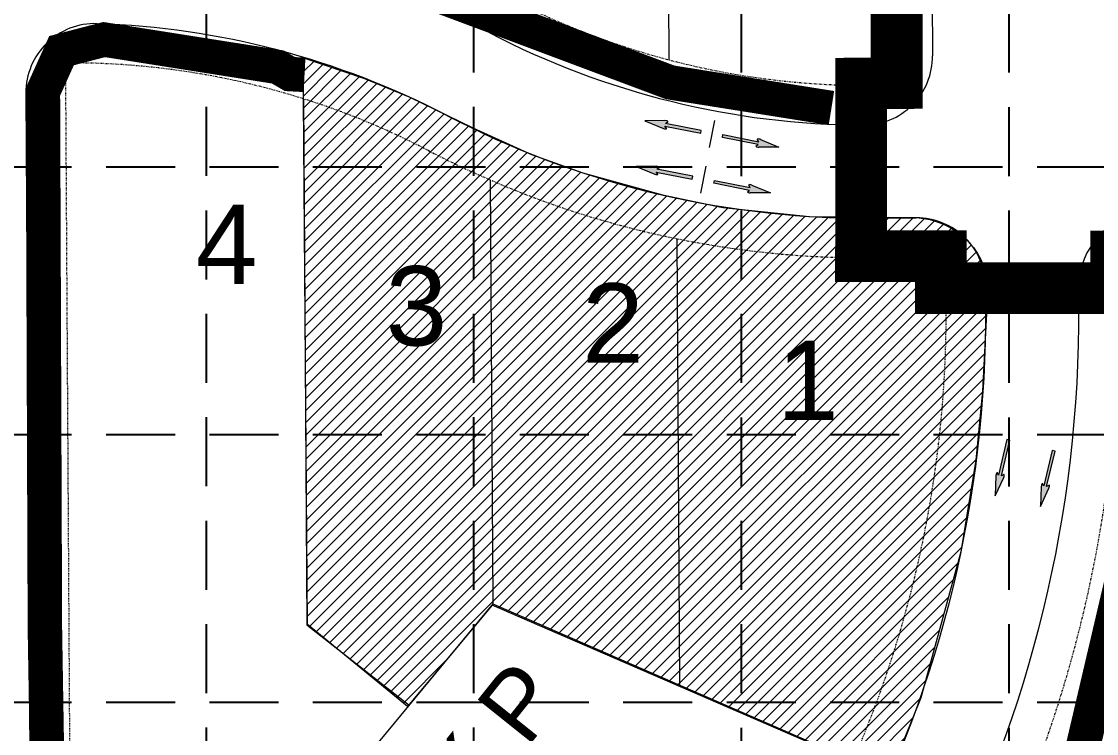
# Model space of a CAD drawing. Extents: x 218174 to 221286, y 216036 to 221010.
# Drawn here: x 219521 to 219832.8, y 220376 to 220582.5 of the extents above; entities that cross this region are included whole.
import ezdxf
from ezdxf.enums import TextEntityAlignment as Align

# ---------------------------------------------------------------- set-up
doc = ezdxf.new("R2010")
doc.units = 0
doc.header["$MEASUREMENT"] = 0
doc.linetypes.add('DASHED', pattern=[0.75, 0.5, -0.25])
doc.linetypes.add('DIVIDE', pattern=[1.25, 0.5, -0.25, 0, -0.25, 0, -0.25])
doc.layers.get('0').update_dxf_attribs({"lineweight": 0})
for name, color, linetype, lineweight in [('1 ARROWS', 7, 'Continuous', 0), ('1 BLOCK NUMBERS', 7, 'Continuous', 0), ('1 CURB LINE', 7, 'Continuous', 0), ('1 LOT NUMBERS', 7, 'Continuous', 0), ('1 PHASE LINES', 7, 'Continuous', 0), ('25', 7, 'Continuous', 0), ('PH.1-27', 7, 'Continuous', 0), ('PH.3-27', 7, 'Continuous', 0), ('PH.3-29', 7, 'Continuous', 0)]:
    doc.layers.add(name, color=color, linetype=linetype, lineweight=lineweight)
for name, color, linetype in [('1 EROSION BLANKETS', 84, 'Continuous'), ('1 LIMITS OF DISTURBANCE', 1, 'DASHED'), ('1 SODDED LOT', 2, 'Continuous'), ('GRID', 251, 'DASHED')]:
    doc.layers.add(name, color=color, linetype=linetype)
doc.styles.get("Standard").update_dxf_attribs({"font": 'ARIAL.TTF'})
pattern_1 = [(50, (0, 0), (5.738081460806028, -0.5020170798607609), [0.6000000000000001, -6.600000000000001]), (355, (0, 0), (-1.110010668904, 6.017537069600095), [0.48, -5.28]), (100.4514, (0.4781734400000001, -0.04183472), (4.628075053712172, 5.515516336487629), [0.50992152, -5.609136896]), (46.1842, (0, 1.6), (8.537928389005156, -1.324152114632145), [0.9, -9.9]), (96.6356, (0.71149396, 1.489653544), (7.477301644389627, 7.792942967203534), [0.764882304, -8.413704000000001]), (351.1842, (0, 1.6), (7.477295561069018, 7.792948807402597), [0.7200000000000001, -7.920000000000001]), (21, (0.8, 1.2), (4.775256416947694, -3.220951125322711), [0.6000000000000001, -6.600000000000001]), (326.0000000000001, (0.8, 1.2), (1.946522655372654, 5.801200360374825), [0.48, -5.28]), (71.4514, (1.197937864, 0.9315871520000001), (6.72178102865192, 2.580243973679619), [0.50992152, -5.609136896]), (37.50000000000001, (0, 0), (0.097278842538325, 2.663150830650492), [0, -5.216, 0, -5.36, 0, -5.300000000000001]), (7.499999999999999, (0, 0), (2.104556299537189, 3.155293695058882), [0, -3.056, 0, -5.096, 0, -2.02]), (-32.5, (-1.784, 0), (4.270579489379273, -0.1804389738750384), [0, -2, 0, -6.24, 0, -8.28]), (-42.5, (-2.584, 0), (4.66548935473909, 0.8008398586585411), [0, -2.6, 0, -4.144, 0, -5.88])]
pattern_2 = [(45, (0, 0), (-1.767766952966369, 1.767766952966369), [])]

msp = doc.modelspace()

# ---------------------------------------------------------------- hatches: boundary and pattern name
at = {"linetype": 'Continuous', "lineweight": 0}
h = msp.add_hatch(dxfattribs=at)
h.set_pattern_fill('AR-CONC', scale=0.8, style=0)
h.set_pattern_definition(pattern_1)
h.paths.add_polyline_path([(219780.4927, 220519.0492), (219786.0139, 220519.0492), (219786.0139, 220515.0832), (219780.4927, 220515.0832)])
h.dxf.unprotected_set("ltscale", 0)
h = msp.add_hatch(dxfattribs=at)
h.set_pattern_fill('AR-CONC', scale=0.8, style=0)
h.set_pattern_definition(pattern_1)
h.paths.add_polyline_path([(219790.1394, 220505.6076), (219794.1064, 220505.6076), (219794.1064, 220511.0568), (219790.1394, 220511.0568)])
h.dxf.unprotected_set("ltscale", 0)
at = {"layer": '1 ARROWS', "linetype": 'Continuous', "lineweight": 0}
h = msp.add_hatch(color=256, dxfattribs=at)
edge = h.paths.add_edge_path()
edge.add_line((219708.0403172705, 220551.5172516778), (219707.606826004, 220552.111966192))
edge.add_line((219707.606826004, 220552.111966192), (219717.9954121515, 220550.0874671466))
edge.add_line((219717.9954121515, 220550.0874671466), (219718.1611879561, 220550.9313382421))
edge.add_line((219718.1611879561, 220550.9313382421), (219707.7726018087, 220552.9558372874))
edge.add_line((219707.7726018087, 220552.9558372874), (219708.4275239593, 220553.4468006422))
edge.add_line((219708.4275239593, 220553.4468006422), (219708.42943866, 220553.4481336847))
edge.add_ellipse((219707.9049344545, 220553.5911321399), major_axis=(-0.5496640310149554, 0.1070954742987124), ratio=0.2857142857135193, start_angle=165.5032805605332, end_angle=305.8315277750298)
edge.add_line((219707.6079666464, 220553.7811507079), (219707.6081870108, 220553.7789677846))
edge.add_line((219707.6081870108, 220553.7789677846), (219701.7586110916, 220553.7173921424))
edge.add_line((219701.7586110916, 220553.7173921424), (219707.1695988773, 220551.5048611992))
edge.add_ellipse((219707.50710495, 220551.5740053605), major_axis=(-0.5496640310390204, 0.1070954743229888), ratio=0.2857142856732319, start_angle=55.27306667047755, end_angle=197.1826722290953)
edge.add_line((219708.0412756813, 220551.5180844476), (219708.0403172705, 220551.5172516778))
edge.add_line((219708.0403172705, 220551.5172516778), (219708.0403172705, 220551.5172516778))
edge.add_line((219708.0403172705, 220551.5172516778), (219708.0403172705, 220551.5172516778))
h = msp.add_hatch(color=256, dxfattribs=at)
edge = h.paths.add_edge_path()
edge.add_line((219734.0315470096, 220546.4113568942), (219734.6578008396, 220546.7978878397))
edge.add_line((219734.6578008396, 220546.7978878397), (219724.2753830942, 220548.8537867398))
edge.add_line((219724.2753830942, 220548.8537867398), (219724.4411588988, 220549.6976578352))
edge.add_line((219724.4411588988, 220549.6976578352), (219734.8235766443, 220547.6417589351))
edge.add_line((219734.8235766443, 220547.6417589351), (219734.4030537709, 220548.3439900596))
edge.add_line((219734.4030537709, 220548.3439900596), (219734.4018192133, 220548.3459412756))
edge.add_ellipse((219734.9414405558, 220548.2798956364), major_axis=(-0.5493295109580142, 0.1087983271780721), ratio=0.2857142857417169, start_angle=234.16847222103019, end_angle=374.4967194427119, ccw=False)
edge.add_line((219735.2882222867, 220548.3434516458), (219735.2871589407, 220548.3415213916))
edge.add_line((219735.2871589407, 220548.3415213916), (219740.6787310089, 220546.0716578213))
edge.add_line((219740.6787310089, 220546.0716578213), (219734.8328708798, 220546.0704990072))
edge.add_ellipse((219734.5466368791, 220546.2621744427), major_axis=(-0.5493295109224928, 0.108798327172635), ratio=0.2857142857631539, start_angle=-17.182672206648817, end_angle=124.72693333836179, ccw=False)
edge.add_line((219734.0310083547, 220546.4124832695), (219734.0315470096, 220546.4113568942))
edge.add_line((219734.0315470096, 220546.4113568942), (219734.0315470096, 220546.4113568942))
edge.add_line((219734.0315470096, 220546.4113568942), (219734.0315470096, 220546.4113568942))
h = msp.add_hatch(color=256, dxfattribs=at)
edge = h.paths.add_edge_path()
edge.add_line((219705.5503172705, 220538.2489516778), (219705.116826004, 220538.843666192))
edge.add_line((219705.116826004, 220538.843666192), (219715.5054121515, 220536.8191671466))
edge.add_line((219715.5054121515, 220536.8191671466), (219715.6711879561, 220537.6630382421))
edge.add_line((219715.6711879561, 220537.6630382421), (219705.2826018087, 220539.6875372874))
edge.add_line((219705.2826018087, 220539.6875372874), (219705.9375239593, 220540.1785006422))
edge.add_line((219705.9375239593, 220540.1785006422), (219705.93943866, 220540.1798336847))
edge.add_ellipse((219705.4149344545, 220540.3228321399), major_axis=(-0.5496640310149554, 0.1070954742987124), ratio=0.2857142857135193, start_angle=165.5032805605332, end_angle=305.8315277750298)
edge.add_line((219705.1179666464, 220540.5128507079), (219705.1181870108, 220540.5106677846))
edge.add_line((219705.1181870108, 220540.5106677846), (219699.2686110916, 220540.4490921424))
edge.add_line((219699.2686110916, 220540.4490921424), (219704.6795988773, 220538.2365611992))
edge.add_ellipse((219705.01710495, 220538.3057053605), major_axis=(-0.5496640310390204, 0.1070954743229888), ratio=0.2857142856732319, start_angle=55.27306667047755, end_angle=197.1826722290953)
edge.add_line((219705.5512756812, 220538.2497844476), (219705.5503172705, 220538.2489516778))
edge.add_line((219705.5503172705, 220538.2489516778), (219705.5503172705, 220538.2489516778))
edge.add_line((219705.5503172705, 220538.2489516778), (219705.5503172705, 220538.2489516778))
h = msp.add_hatch(color=256, dxfattribs=at)
edge = h.paths.add_edge_path()
edge.add_line((219731.5415470095, 220533.1430568942), (219732.1678008396, 220533.5295878397))
edge.add_line((219732.1678008396, 220533.5295878397), (219721.7853830941, 220535.5854867398))
edge.add_line((219721.7853830941, 220535.5854867398), (219721.9511588988, 220536.4293578352))
edge.add_line((219721.9511588988, 220536.4293578352), (219732.3335766443, 220534.3734589352))
edge.add_line((219732.3335766443, 220534.3734589352), (219731.9130537709, 220535.0756900596))
edge.add_line((219731.9130537709, 220535.0756900596), (219731.9118192132, 220535.0776412756))
edge.add_ellipse((219732.4514405558, 220535.0115956364), major_axis=(-0.5493295109580142, 0.1087983271780721), ratio=0.2857142857417169, start_angle=234.16847222103019, end_angle=374.4967194427119, ccw=False)
edge.add_line((219732.7982222867, 220535.0751516458), (219732.7971589407, 220535.0732213916))
edge.add_line((219732.7971589407, 220535.0732213916), (219738.1887310089, 220532.8033578213))
edge.add_line((219738.1887310089, 220532.8033578213), (219732.3428708798, 220532.8021990072))
edge.add_ellipse((219732.0566368791, 220532.9938744427), major_axis=(-0.5493295109224928, 0.108798327172635), ratio=0.2857142857631539, start_angle=-17.182672206648817, end_angle=124.72693333836179, ccw=False)
edge.add_line((219731.5410083546, 220533.1441832695), (219731.5415470095, 220533.1430568942))
edge.add_line((219731.5415470095, 220533.1430568942), (219731.5415470095, 220533.1430568942))
edge.add_line((219731.5415470095, 220533.1430568942), (219731.5415470095, 220533.1430568942))
h = msp.add_hatch(color=256, dxfattribs=at)
edge = h.paths.add_edge_path()
edge.add_line((219805.8896050669, 220451.1703992265), (219805.1707697562, 220450.7789353954))
edge.add_line((219805.1707697562, 220450.7789353954), (219807.6338274936, 220461.0723519879))
edge.add_line((219807.6338274936, 220461.0723519879), (219806.7965079074, 220461.2685968847))
edge.add_line((219806.7965079074, 220461.2685968847), (219804.3343810308, 220450.9790704724))
edge.add_line((219804.3343810308, 220450.9790704724), (219803.9728438663, 220451.6167122111))
edge.add_line((219803.9728438663, 220451.6167122111), (219803.9715785526, 220451.6179159689))
edge.add_ellipse((219803.8010935398, 220451.108602282), major_axis=(0.130332974157457, 0.5446222183615086), ratio=0.285714285750692, start_angle=-17.18267221540488, end_angle=124.7269333347008)
edge.add_line((219803.5989581081, 220450.8289545846), (219803.5995124057, 220450.8299925829))
edge.add_line((219803.5995124057, 220450.8299925829), (219803.3704, 220444.991))
edge.add_line((219803.3704, 220444.991), (219805.8509958333, 220450.2871339863))
edge.add_line((219805.8509958333, 220450.2871339863), (219805.8515733886, 220450.2856825246))
edge.add_ellipse((219805.8017142449, 220450.634696885), major_axis=(0.1303329741483172, 0.5446222184116671), ratio=0.2857142856987106, start_angle=234.1684722232486, end_angle=374.4967194443494)
edge.add_line((219805.8896050669, 220451.1703992265), (219805.8896050669, 220451.1703992265))
h = msp.add_hatch(color=256, dxfattribs=at)
edge = h.paths.add_edge_path()
edge.add_line((219819.0190050669, 220448.0287992265), (219818.3001697562, 220447.6373353954))
edge.add_line((219818.3001697562, 220447.6373353954), (219820.7632274936, 220457.9307519879))
edge.add_line((219820.7632274936, 220457.9307519879), (219819.9259079074, 220458.1269968847))
edge.add_line((219819.9259079074, 220458.1269968847), (219817.4637810308, 220447.8374704724))
edge.add_line((219817.4637810308, 220447.8374704724), (219817.1022438663, 220448.4751122111))
edge.add_line((219817.1022438663, 220448.4751122111), (219817.1009785526, 220448.4763159689))
edge.add_ellipse((219816.9304935398, 220447.9670022819), major_axis=(0.130332974157457, 0.5446222183615086), ratio=0.285714285750692, start_angle=-17.18267221540488, end_angle=124.7269333347008)
edge.add_line((219816.7283581081, 220447.6873545846), (219816.7289124057, 220447.6883925829))
edge.add_line((219816.7289124057, 220447.6883925829), (219816.4998, 220441.8494))
edge.add_line((219816.4998, 220441.8494), (219818.9803958333, 220447.1455339863))
edge.add_line((219818.9803958333, 220447.1455339863), (219818.9809733886, 220447.1440825246))
edge.add_ellipse((219818.9311142449, 220447.493096885), major_axis=(0.1303329741483172, 0.5446222184116671), ratio=0.2857142856987106, start_angle=234.1684722232486, end_angle=374.4967194443494)
edge.add_line((219819.0190050669, 220448.0287992265), (219819.0190050669, 220448.0287992265))
at = {"layer": '1 SODDED LOT', "lineweight": 0}
h = msp.add_hatch(dxfattribs=at)
h.set_pattern_fill('ANSI31', color=256, scale=20, style=0)
h.set_pattern_definition(pattern_2)
edge = h.paths.add_edge_path()
edge.add_line((219364.6281475338, 220460.2936178464), (219232.8937301259, 220458.3902000675))
edge.add_line((219232.8937301259, 220458.3902000675), (219232.6231869011, 220560.1742229382))
edge.add_arc((219252.4173911525, 220560.2268361844), 19.79427417461874, 87.31007514687991, 180.1522925506069, ccw=False)
edge.add_line((219253.3463522889, 220579.999299898), (219474.9020951599, 220581.4859661451))
edge.add_arc((219475.036513095, 220561.4538536736), 20.03256344687747, 1.4560062429595177, 90.38445594781979, ccw=False)
edge.add_line((219495.0626086259, 220561.9628684477), (219497.1438557371, 220356.6911186352))
edge.add_arc((219791.7574147218, 220359.6782009741), 294.6287015865418, 180.5809011215974, 210.5828542980567)
edge.add_line((219538.1132394377, 220209.7758856383), (219575.8693280001, 220160.804141306))
edge.add_line((219575.8693280001, 220160.804141306), (219367.0058403096, 220160.001326015))
edge.add_line((219367.0058403096, 220160.001326015), (219364.6281475338, 220460.2936178464))
at = {"layer": '1 SODDED LOT', "linetype": 'Continuous', "lineweight": 0}
h = msp.add_hatch(dxfattribs=at)
h.set_pattern_fill('ANSI31', color=256, scale=20, style=0)
h.set_pattern_definition(pattern_2)
edge = h.paths.add_edge_path()
edge.add_line((219602.7784793339, 220559.9344761625), (219602.7784793339, 220571.9632260684))
edge.add_line((219602.7784793339, 220571.9632260684), (219620.4720608258, 220565.9555908452))
edge.add_line((219620.4720608258, 220565.9555908452), (219633.6385344724, 220560.5404843989))
edge.add_line((219633.6385344724, 220560.5404843989), (219651.9253105404, 220551.6809244579))
edge.add_line((219651.9253105404, 220551.6809244579), (219668.9425439259, 220543.9105488374))
edge.add_line((219668.9425439259, 220543.9105488374), (219683.8347094466, 220538.6223392258))
edge.add_line((219683.8347094466, 220538.6223392258), (219706.8953646941, 220532.2129721088))
edge.add_line((219706.8953646941, 220532.2129721088), (219724.3616612927, 220528.5640569867))
edge.add_line((219724.3616612927, 220528.5640569867), (219749.5353894655, 220525.9162117467))
edge.add_line((219749.5353894655, 220525.9162117467), (219779.3773260968, 220525.6812823724))
edge.add_arc((219779.1995171923, 220503.0950814091), 22.58690084893725, 37.781304304721914, 89.54895073534789, ccw=False)
edge.add_arc((219781.1481114029, 220504.6055478774), 20.1214336822965, -8.476052165405918, 37.78130430469878, ccw=False)
edge.add_line((219801.0497698659, 220501.639728622), (219799.7511149104, 220475.3389757959))
edge.add_line((219799.7511149104, 220475.3389757959), (219797.7902411187, 220455.2509567365))
edge.add_line((219797.7902411187, 220455.2509567365), (219793.4670472438, 220428.6815527271))
edge.add_line((219793.4670472438, 220428.6815527271), (219781.8662333434, 220386.3423972114))
edge.add_line((219781.8662333434, 220386.3423972114), (219772.5456104747, 220363.3325084734))
edge.add_line((219772.5456104747, 220363.3325084734), (219657.5235750148, 220413.2223498989))
edge.add_line((219657.5235750148, 220413.2223498989), (219633.0011165609, 220383.8178473354))
edge.add_line((219633.0011165609, 220383.8178473354), (219603.9692011778, 220407.673873235))
edge.add_line((219603.9692011778, 220407.673873235), (219602.7784793339, 220559.9344761625))

# ---------------------------------------------------------------- linework, layer by layer
at = {"color": 7, "linetype": 'Continuous', "lineweight": 0}
for points in [[(219780.4927, 220519.0492), (219786.0139, 220519.0492), (219786.0139, 220515.0832), (219780.4927, 220515.0832)], [(219790.1394, 220505.6076), (219794.1064, 220505.6076), (219794.1064, 220511.0568), (219790.1394, 220511.0568)]]:
    msp.add_lwpolyline(points, close=True, dxfattribs=at).dxf.unprotected_set("ltscale", 0)
at = {"layer": '1 ARROWS', "linetype": 'Continuous', "lineweight": 0}
for p, q in [((219707.6081870108, 220553.7789677846), (219701.7586110916, 220553.7173921424)), ((219701.7586110916, 220553.7173921424), (219707.1695988773, 220551.5048611992)), ((219707.6079666464, 220553.7811507079), (219707.6081870108, 220553.7789677846)), ((219707.7726018087, 220552.9558372874), (219708.4275239593, 220553.4468006422)), ((219708.4275239593, 220553.4468006422), (219708.42943866, 220553.4481336847)), ((219722.0085751635, 220553.8117265879), (219720.4272248366, 220545.9694734121)), ((219708.0403172705, 220551.5172516778), (219707.606826004, 220552.111966192)), ((219707.606826004, 220552.111966192), (219717.9954121515, 220550.0874671466)), ((219718.1611879561, 220550.9313382421), (219707.7726018087, 220552.9558372874)), ((219708.0412756813, 220551.5180844476), (219708.0403172705, 220551.5172516778)), ((219708.0403172705, 220551.5172516778), (219708.0403172705, 220551.5172516778)), ((219708.0403172705, 220551.5172516778), (219708.0403172705, 220551.5172516778)), ((219717.9954121515, 220550.0874671466), (219718.1611879561, 220550.9313382421)), ((219724.2753830942, 220548.8537867398), (219724.4411588988, 220549.6976578352)), ((219734.6578008396, 220546.7978878397), (219724.2753830942, 220548.8537867398)), ((219724.4411588988, 220549.6976578352), (219734.8235766443, 220547.6417589351)), ((219734.4030537709, 220548.3439900596), (219734.4018192133, 220548.3459412756)), ((219734.8235766443, 220547.6417589351), (219734.4030537709, 220548.3439900596)), ((219735.2882222867, 220548.3434516458), (219735.2871589407, 220548.3415213916)), ((219735.2871589407, 220548.3415213916), (219740.6787310089, 220546.0716578213)), ((219734.0310083547, 220546.4124832695), (219734.0315470096, 220546.4113568942)), ((219734.0315470096, 220546.4113568942), (219734.6578008396, 220546.7978878397)), ((219734.0315470096, 220546.4113568942), (219734.0315470096, 220546.4113568942)), ((219734.0315470096, 220546.4113568942), (219734.0315470096, 220546.4113568942)), ((219740.6787310089, 220546.0716578213), (219734.8328708798, 220546.0704990072)), ((219705.1181870108, 220540.5106677846), (219699.2686110916, 220540.4490921424)), ((219699.2686110916, 220540.4490921424), (219704.6795988773, 220538.2365611992)), ((219705.5503172705, 220538.2489516778), (219705.116826004, 220538.843666192)), ((219705.116826004, 220538.843666192), (219715.5054121515, 220536.8191671466)), ((219705.1179666464, 220540.5128507079), (219705.1181870108, 220540.5106677846)), ((219705.2826018087, 220539.6875372874), (219705.9375239593, 220540.1785006422)), ((219715.6711879561, 220537.6630382421), (219705.2826018087, 220539.6875372874)), ((219705.5512756812, 220538.2497844476), (219705.5503172705, 220538.2489516778)), ((219705.5503172705, 220538.2489516778), (219705.5503172705, 220538.2489516778)), ((219705.5503172705, 220538.2489516778), (219705.5503172705, 220538.2489516778)), ((219705.9375239593, 220540.1785006422), (219705.93943866, 220540.1798336847)), ((219719.5185751634, 220540.5434265879), (219717.9372248366, 220532.7011734121)), ((219715.5054121515, 220536.8191671466), (219715.6711879561, 220537.6630382421)), ((219721.7853830941, 220535.5854867398), (219721.9511588988, 220536.4293578352)), ((219732.1678008396, 220533.5295878397), (219721.7853830941, 220535.5854867398)), ((219721.9511588988, 220536.4293578352), (219732.3335766443, 220534.3734589352)), ((219731.9130537709, 220535.0756900596), (219731.9118192132, 220535.0776412756)), ((219732.3335766443, 220534.3734589352), (219731.9130537709, 220535.0756900596)), ((219732.7982222867, 220535.0751516458), (219732.7971589407, 220535.0732213916)), ((219732.7971589407, 220535.0732213916), (219738.1887310089, 220532.8033578213)), ((219731.5410083546, 220533.1441832695), (219731.5415470095, 220533.1430568942)), ((219731.5415470095, 220533.1430568942), (219732.1678008396, 220533.5295878397)), ((219731.5415470095, 220533.1430568942), (219731.5415470095, 220533.1430568942)), ((219731.5415470095, 220533.1430568942), (219731.5415470095, 220533.1430568942)), ((219738.1887310089, 220532.8033578213), (219732.3428708798, 220532.8021990072)), ((219806.7965079074, 220461.2685968847), (219804.3343810308, 220450.9790704724)), ((219805.1707697562, 220450.7789353954), (219807.6338274936, 220461.0723519879)), ((219807.6338274936, 220461.0723519879), (219806.7965079074, 220461.2685968847)), ((219819.9259079074, 220458.1269968847), (219817.4637810308, 220447.8374704724)), ((219818.3001697562, 220447.6373353954), (219820.7632274936, 220457.9307519879)), ((219820.7632274936, 220457.9307519879), (219819.9259079074, 220458.1269968847)), ((219803.5995124057, 220450.8299925829), (219803.3704, 220444.991)), ((219803.5989581081, 220450.8289545846), (219803.5995124057, 220450.8299925829)), ((219803.9728438663, 220451.6167122111), (219803.9715785526, 220451.6179159689)), ((219804.3343810308, 220450.9790704724), (219803.9728438663, 220451.6167122111)), ((219805.8896050669, 220451.1703992265), (219805.1707697562, 220450.7789353954)), ((219805.8896050669, 220451.1703992265), (219805.8896050669, 220451.1703992265)), ((219803.3704, 220444.991), (219805.8509958333, 220450.2871339863)), ((219805.8509958333, 220450.2871339863), (219805.8515733886, 220450.2856825246)), ((219816.7289124057, 220447.6883925829), (219816.4998, 220441.8494)), ((219816.7283581081, 220447.6873545846), (219816.7289124057, 220447.6883925829)), ((219817.1022438663, 220448.4751122111), (219817.1009785526, 220448.4763159689)), ((219817.4637810308, 220447.8374704724), (219817.1022438663, 220448.4751122111)), ((219819.0190050669, 220448.0287992265), (219818.3001697562, 220447.6373353954)), ((219819.0190050669, 220448.0287992265), (219819.0190050669, 220448.0287992265)), ((219816.4998, 220441.8494), (219818.9803958333, 220447.1455339863)), ((219818.9803958333, 220447.1455339863), (219818.9809733886, 220447.1440825246))]:
    msp.add_line(p, q, dxfattribs=at)
for centre, major_axis, ratio, start_param, end_param in [((219707.9049344545, 220553.5911321399), (-0.5496640310149554, 0.1070954742987124), 0.2857142857135193, 2.888577168633231, 5.337767116078757), ((219707.50710495, 220551.5740053605), (-0.5496640310390204, 0.1070954743229888), 0.2857142856732319, 0.9646970010741729, 3.441486858278499), ((219734.9414405558, 220548.2798956364), (-0.549329510958014, 0.1087983271780721), 0.2857142857417169, 4.087010844621854, 6.536200792192785), ((219734.5466368791, 220546.2621744427), (-0.5493295109224924, 0.108798327172635), 0.2857142857631539, -0.2998942042969404, 2.176895652669895), ((219705.01710495, 220538.3057053605), (-0.5496640310390204, 0.1070954743229888), 0.2857142856732319, 0.9646970010741729, 3.441486858278499), ((219705.4149344545, 220540.3228321399), (-0.5496640310149554, 0.1070954742987124), 0.2857142857135193, 2.888577168633231, 5.337767116078757), ((219732.4514405558, 220535.0115956364), (-0.549329510958014, 0.1087983271780721), 0.2857142857417169, 4.087010844621854, 6.536200792192785), ((219732.0566368791, 220532.9938744427), (-0.5493295109224924, 0.108798327172635), 0.2857142857631539, -0.2998942042969404, 2.176895652669895), ((219803.8010935398, 220451.108602282), (0.130332974157457, 0.5446222183615086), 0.285714285750692, -0.2998942044497634, 2.176895652605999), ((219805.8017142449, 220450.634696885), (0.1303329741483172, 0.5446222184116671), 0.2857142856987106, 4.087010844660574, 6.536200792221365), ((219816.9304935398, 220447.9670022819), (0.130332974157457, 0.5446222183615086), 0.285714285750692, -0.2998942044497634, 2.176895652605999), ((219818.9311142449, 220447.493096885), (0.1303329741483172, 0.5446222184116671), 0.2857142856987106, 4.087010844660574, 6.536200792221365)]:
    msp.add_ellipse(centre, major_axis=major_axis, ratio=ratio, start_param=start_param, end_param=end_param, dxfattribs=at)
for p in [(219803.9728438663, 220451.6167122111), (219817.1022438663, 220448.4751122111)]:
    msp.add_point(p, dxfattribs=at)
at = {"layer": '1 CURB LINE', "color": 7, "linetype": 'Continuous', "lineweight": 0}
for p, q in [((219784.14994944, 220750.9724301462), (219785.2327, 220572.5899)), ((219522.2936, 220561.7748), (219523.5174, 220360.1636)), ((219767.6068, 220525.4712), (219780.5182, 220525.5496)), ((219800.6392, 220505.6796), (219800.6392, 220505.6714)), ((219800.6745, 220499.8455), (219800.6392, 220505.6715)), ((219827.6741, 220500.0091), (219827.6388, 220505.8351))]:
    msp.add_line(p, q, dxfattribs=at)
for centre, radius, start, end in [((219535.1064773127, 220345.5155255489), 263.4999999999999, 62.48658055555558, 90.3477888888889), ((219542.2931953044, 220561.8962111115), 20, 88.09771666666666, 180.3477972222223), ((219535.1064773127, 220345.5155255489), 236.4999999999999, 62.48658055555556, 88.09771666666666), ((219766.0846331305, 220788.966866211), 236.5000000000008, 242.4865833333334, 269.7746361111111), ((219765.233108003, 220572.4685408019), 20, 269.7746472222223, 0.3477861111111535), ((219766.0846331305, 220788.966866211), 263.5000000000007, 242.4865833333334, 269.7746361111111), ((219766.0847411991, 220788.9669705555), 263.5001665343044, 269.7746138888889, 270.3300388888889), ((219780.6396055594, 220505.5499736505), 20, 0.3477750000000098, 90.3477888888889), ((219847.6383689906, 220505.9566183079), 20, 90.34778611111108, 180.3477722222222), ((219464.1807801111, 220497.8027696703), 336.4999999999992, 304.7004944444444, 0.3477916666666745), ((219464.1807801111, 220497.8027696703), 363.4999999999992, 304.7004944444444, 0.3477916666666745)]:
    msp.add_arc(centre, radius, start, end, dxfattribs=at)
at = {"layer": '1 EROSION BLANKETS', "lineweight": 0, "const_width": 10, "flags": 128}
for points in [[(219755.9062929966, 220557.4144078594), (219709.0935873626, 220564.8656074847), (219612.9825343743, 220600.8797814678), (219610.0043958078, 220601.8510436795), (219608.571896964, 220602.0555284675)], [(219531.9101046904, 220326.5157392247), (219528.684447774, 220352.3012964607), (219527.8047192798, 220406.2165514467), (219527.2211718792, 220562.1009981651), (219532.6261513508, 220574.060034716), (219544.980384045, 220577.2748394493), (219595.3198579933, 220569.3278875433), (219598.8640424473, 220567.2715520147), (219603.0941794967, 220567.0430728627)]]:
    msp.add_lwpolyline(points, dxfattribs=at)
at = {"layer": '1 LIMITS OF DISTURBANCE', "lineweight": 0, "ltscale": 50, "const_width": 10, "flags": 128}
msp.add_lwpolyline([(219795.8126128298, 220294.1240772989), (219828.134343115, 220369.1366200729), (219851.8287879115, 220470.182271975), (219922.6441570617, 220466.019840405), (219922.6441570617, 219877.2712411153), (219898.6892812135, 219877.2712411153), (219898.6892812135, 219829.8185415252), (219898.6892812135, 219823.7315118232), (219926.8632809638, 219823.7315118232), (219926.8632809638, 219527.7813082046), (219891.3802011511, 219466.4095382395), (219783.5307126085, 219399.4123521535), (219693.9642650548, 219309.8342923901), (219662.0224883495, 219250.0913946521), (219626.8046204895, 219173.9805770289), (219620.2524381803, 219105.235322775), (219602.2340115313, 219113.4192769275), (219607.1481162483, 219169.0701975892), (219579.3014374788, 219173.1621746655), (219549.8167024603, 219128.9688060296), (219503.1325475741, 219159.2494502902), (219587.4916333504, 219298.3767403642), (219646.3202375506, 219456.1992878347), (219679.4409759368, 219633.2601736337), (219671.2059804604, 219940.3519262827), (219685.6824423594, 219990.9809145564), (219706.3631052641, 219976.5154860266), (219728.0778087842, 220000.2801202655), (219722.9076483938, 220048.8426170949), (219818.4617264007, 220135.9860479461), (219868.1291635908, 220203.9002078371), (219889.0417642302, 220246.9995747512)], close=True, dxfattribs=at)
at = {"layer": '1 PHASE LINES', "color": 0, "linetype": 'Continuous', "lineweight": 0, "const_width": 15, "flags": 128}
msp.add_lwpolyline([(219640.2679505002, 218320.707414279), (219639.8489250377, 218328.4863300022), (219635.9547743524, 219056.7357300892), (219647.9905221956, 219163.5014669955), (219681.1663690046, 219248.6454678707), (219712.0415778922, 219299.3303426313), (219762.7858490314, 219356.6448532342), (219808.6017581236, 219392.9396871631), (219904.9958660706, 219444.9920438103), (219946.8976898272, 219514.4270202281), (219940.6588913182, 220515.3600811943), (219838.4660625423, 220514.4359623494), (219838.4660625423, 220505.1947970615), (219787.6008602165, 220505.1947970615), (219787.6008602165, 220514.4359623494), (219764.4803156451, 220514.4359623494), (219764.5061837351, 220564.5291884352), (219774.8161970176, 220564.6351828437), (219774.8161970176, 220735.5524228953)], dxfattribs=at)
at = {"layer": '1 SODDED LOT', "linetype": 'Continuous', "lineweight": 0, "flags": 128}
msp.add_lwpolyline([(219602.7784793339, 220559.9344761625), (219602.7784793339, 220571.9632260684), (219620.4720608258, 220565.9555908452), (219633.6385344724, 220560.5404843989), (219651.9253105404, 220551.6809244579), (219668.9425439259, 220543.9105488374), (219683.8347094466, 220538.6223392258), (219706.8953646941, 220532.2129721088), (219724.3616612927, 220528.5640569867), (219749.5353894655, 220525.9162117467), (219779.3773260968, 220525.6812823724, -0.2298005694861824), (219797.0511863716, 220516.932927971, -0.2046219778182962), (219801.0497698659, 220501.639728622), (219799.7511149104, 220475.3389757959), (219797.7902411187, 220455.2509567365), (219793.4670472438, 220428.6815527271), (219781.8662333434, 220386.3423972114), (219772.5456104747, 220363.3325084734), (219657.5235750148, 220413.2223498989), (219633.0011165609, 220383.8178473354), (219603.9692011778, 220407.673873235)], format="xyb", close=True, dxfattribs=at)
at = {"layer": '25', "color": 7, "linetype": 'DASHED', "lineweight": 0}
msp.add_lwpolyline([(219636.019, 219095.5673), (219639.4049, 219095.5624), (219652.4537, 219180.5032), (219677.2423, 219242.6941), (219712.1777, 219299.8054), (219756.2565, 219350.1965), (219808.2122, 219392.4196), (219866.5523, 219425.2619), (219905.0479, 219445.2097), (219946.5832, 219514.2054), (219940.5081, 220515.0206), (219839.0869, 220514.4049), (219839.1379, 220505.905), (219789.1394, 220505.6016), (219789.0878, 220514.1014), (219765.0029, 220513.9552), (219765.1996, 220563.9573), (219773.7846, 220564.0095), (219772.6544, 220750.2008)], dxfattribs=at)
at = {"layer": 'GRID', "color": 253, "linetype": 'DASHED', "ltscale": 40}
for p, q in [((219574.6183524896, 216427.7317983443), (219574.6183524896, 220928.2973227122)), ((219652.2111346712, 216427.7195991363), (219652.2111346712, 220928.2973227122)), ((219729.8039168528, 216427.7073999283), (219729.8039168528, 220928.2973227122)), ((219807.3966990344, 216427.6952007203), (219807.3966990344, 220928.2973227122)), ((218255.5410554017, 220540.3334118039), (221204.0667783041, 220540.3334118039)), ((218255.5410554017, 220462.7406296221), (221204.0667783041, 220462.7406296221)), ((218255.5410554017, 220385.1478474407), (221204.0667783041, 220385.1478474407))]:
    msp.add_line(p, q, dxfattribs=at)
at = {"layer": 'PH.1-27', "color": 7, "linetype": 'DIVIDE', "lineweight": 0}
for p, q in [((219772.6544, 220750.2008), (219773.7846, 220564.0095)), ((219767.4504, 220563.971), (219773.7846, 220564.0095)), ((219767.7539, 220513.9719), (219789.0878, 220514.1016)), ((219789.2001, 220495.6016), (219789.0878, 220514.1016))]:
    msp.add_line(p, q, dxfattribs=at)
for radius, start in [(225, 269.7746555555555), (275, 269.7746444444444)]:
    msp.add_arc((219766.0846331305, 220788.966866211), radius, start, 270.3477916666667, dxfattribs=at)
at = {"layer": 'PH.3-27', "color": 7, "linetype": 'DIVIDE', "lineweight": 0}
for p, q in [((219773.7846, 220564.0095), (219772.6544, 220750.2008)), ((219533.7407, 220570.5114), (219535.0171, 220360.2335)), ((219767.4504, 220563.971), (219773.7846, 220564.0095)), ((219765.0029, 220513.9552), (219789.0878, 220514.1014))]:
    msp.add_line(p, q, dxfattribs=at)
for centre, radius, start, end in [((219766.0846331305, 220788.966866211), 225, 242.4865833333334, 270.3477916666667), ((219535.1064773127, 220345.5155255489), 225, 62.48658333333334, 90.34779166666667), ((219766.0846331305, 220788.966866211), 275, 242.4865833333334, 270.3477916666667), ((219464.1807801111, 220497.8027696703), 325, 304.7004944444444, 359.6119611111111), ((219464.1807477195, 220497.8027229777), 375, 304.7004944444444, 359.7101166666667)]:
    msp.add_arc(centre, radius, start, end, dxfattribs=at)
at = {"layer": 'PH.3-29', "color": 7, "linetype": 'Continuous', "lineweight": 0}
for p, q in [((219707.7611, 220732.4306), (219708.7386, 220571.3975)), ((219602.8053, 220560.0892), (219603.7313, 220407.5273)), ((219656.9492, 220536.5496), (219657.6951, 220413.6647)), ((219711.0535, 220519.5294), (219711.839, 220390.1235)), ((219657.6951, 220413.6647), (219591.5009, 220333.598)), ((219657.6951, 220413.6647), (219762.2278, 220368.215)), ((219603.7313, 220407.5273), (219633.4068, 220384.2863))]:
    msp.add_line(p, q, dxfattribs=at)

# ---------------------------------------------------------------- texts
at = {"layer": '1 BLOCK NUMBERS', "color": 7, "linetype": 'Continuous', "lineweight": 0}
msp.add_text('BLOCK P', height=20, rotation=51.36834722222223, dxfattribs=at).set_placement((219633.5531248026, 220345.0865435699), align=Align.MIDDLE)
at = {"layer": '1 LOT NUMBERS', "color": 7, "linetype": 'Continuous', "lineweight": 0}
for s, p in [('4', (219571.5817, 220506.4149)), ('4', (219571.5817, 220506.4149)), ('4', (219571.5817, 220506.4149)), ('4', (219571.5817, 220506.4149)), ('4', (219571.5817, 220506.4149)), ('4', (219571.5817, 220506.4149)), ('4', (219571.5817, 220506.4149)), ('4', (219571.5817, 220506.4149)), ('4', (219571.5817, 220506.4149)), ('4', (219571.5817, 220506.4149)), ('4', (219571.5817, 220506.4149)), ('4', (219571.5817, 220506.4149)), ('4', (219571.5817, 220506.4149)), ('4', (219571.5817, 220506.4149)), ('4', (219571.5817, 220506.4149)), ('4', (219571.5817, 220506.4149)), ('4', (219571.5817, 220506.4149)), ('4', (219571.5817, 220506.4149)), ('4', (219571.5817, 220506.4149)), ('4', (219571.5817, 220506.4149)), ('4', (219571.5817, 220506.4149)), ('4', (219571.5817, 220506.4149)), ('4', (219571.5817, 220506.4149)), ('4', (219571.5817, 220506.4149)), ('4', (219571.5817, 220506.4149)), ('4', (219571.5817, 220506.4149)), ('4', (219571.5817, 220506.4149)), ('4', (219571.5817, 220506.4149)), ('4', (219571.5817, 220506.4149)), ('4', (219571.5817, 220506.4149)), ('4', (219571.5817, 220506.4149)), ('4', (219571.5817, 220506.4149)), ('3', (219626.6001, 220488.5614)), ('3', (219626.6001, 220488.5614)), ('3', (219626.6001, 220488.5614)), ('3', (219626.6001, 220488.5614)), ('3', (219626.6001, 220488.5614)), ('3', (219626.6001, 220488.5614)), ('3', (219626.6001, 220488.5614)), ('3', (219626.6001, 220488.5614)), ('3', (219626.6001, 220488.5614)), ('3', (219626.6001, 220488.5614)), ('3', (219626.6001, 220488.5614)), ('3', (219626.6001, 220488.5614)), ('3', (219626.6001, 220488.5614)), ('3', (219626.6001, 220488.5614)), ('3', (219626.6001, 220488.5614)), ('3', (219626.6001, 220488.5614)), ('3', (219626.6001, 220488.5614)), ('3', (219626.6001, 220488.5614)), ('3', (219626.6001, 220488.5614)), ('3', (219626.6001, 220488.5614)), ('3', (219626.6001, 220488.5614)), ('3', (219626.6001, 220488.5614)), ('3', (219626.6001, 220488.5614)), ('3', (219626.6001, 220488.5614)), ('3', (219626.6001, 220488.5614)), ('3', (219626.6001, 220488.5614)), ('3', (219626.6001, 220488.5614)), ('3', (219626.6001, 220488.5614)), ('3', (219626.6001, 220488.5614)), ('3', (219626.6001, 220488.5614)), ('3', (219626.6001, 220488.5614)), ('3', (219626.6001, 220488.5614)), ('2', (219683.6074, 220483.5756)), ('2', (219683.6074, 220483.5756)), ('2', (219683.6074, 220483.5756)), ('2', (219683.6074, 220483.5756)), ('2', (219683.6074, 220483.5756)), ('2', (219683.6074, 220483.5756)), ('2', (219683.6074, 220483.5756)), ('2', (219683.6074, 220483.5756)), ('2', (219683.6074, 220483.5756)), ('2', (219683.6074, 220483.5756)), ('2', (219683.6074, 220483.5756)), ('2', (219683.6074, 220483.5756)), ('2', (219683.6074, 220483.5756)), ('2', (219683.6074, 220483.5756)), ('2', (219683.6074, 220483.5756)), ('2', (219683.6074, 220483.5756)), ('2', (219683.6074, 220483.5756)), ('2', (219683.6074, 220483.5756)), ('2', (219683.6074, 220483.5756)), ('2', (219683.6074, 220483.5756)), ('2', (219683.6074, 220483.5756)), ('2', (219683.6074, 220483.5756)), ('2', (219683.6074, 220483.5756)), ('2', (219683.6074, 220483.5756)), ('2', (219683.6074, 220483.5756)), ('2', (219683.6074, 220483.5756)), ('2', (219683.6074, 220483.5756)), ('2', (219683.6074, 220483.5756)), ('2', (219683.6074, 220483.5756)), ('2', (219683.6074, 220483.5756)), ('2', (219683.6074, 220483.5756)), ('2', (219683.6074, 220483.5756)), ('1', (219740.1136, 220466.9394)), ('1', (219740.1136, 220466.9394)), ('1', (219740.1136, 220466.9394)), ('1', (219740.1136, 220466.9394)), ('1', (219740.1136, 220466.9394)), ('1', (219740.1136, 220466.9394)), ('1', (219740.1136, 220466.9394)), ('1', (219740.1136, 220466.9394)), ('1', (219740.1136, 220466.9394)), ('1', (219740.1136, 220466.9394)), ('1', (219740.1136, 220466.9394)), ('1', (219740.1136, 220466.9394)), ('1', (219740.1136, 220466.9394)), ('1', (219740.1136, 220466.9394)), ('1', (219740.1136, 220466.9394)), ('1', (219740.1136, 220466.9394)), ('1', (219740.1136, 220466.9394)), ('1', (219740.1136, 220466.9394)), ('1', (219740.1136, 220466.9394)), ('1', (219740.1136, 220466.9394)), ('1', (219740.1136, 220466.9394)), ('1', (219740.1136, 220466.9394)), ('1', (219740.1136, 220466.9394)), ('1', (219740.1136, 220466.9394)), ('1', (219740.1136, 220466.9394)), ('1', (219740.1136, 220466.9394)), ('1', (219740.1136, 220466.9394)), ('1', (219740.1136, 220466.9394)), ('1', (219740.1136, 220466.9394)), ('1', (219740.1136, 220466.9394)), ('1', (219740.1136, 220466.9394)), ('1', (219740.1136, 220466.9394))]:
    msp.add_text(s, height=23, dxfattribs=at).set_placement(p)

doc.saveas('drawing.dxf')
